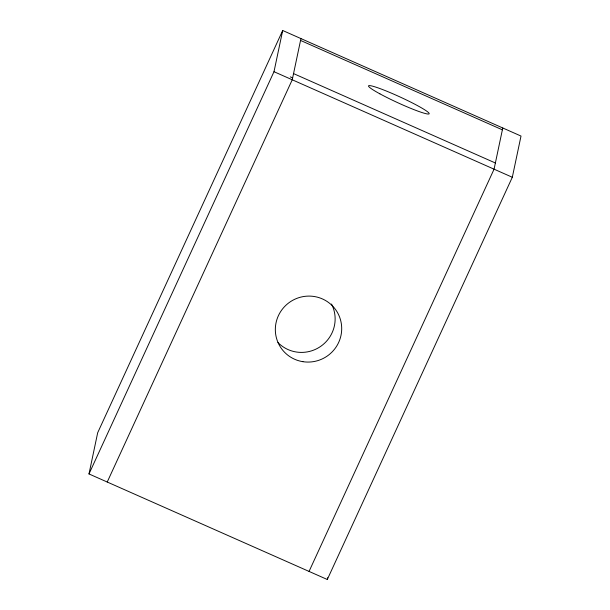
<?xml version="1.0" encoding="UTF-8"?>
<svg xmlns="http://www.w3.org/2000/svg" width="610" height="610" viewBox="0 0 610 610"><rect width="100%" height="100%" fill="white"/><g stroke="black" fill="none" stroke-linecap="round" stroke-linejoin="round"><path stroke-width="0.91" d="M88.991 473.947L97.684 432.742L282.697 30.5L521.009 136.053L512.316 177.258L327.303 579.5L88.991 473.947L273.997 71.698L282.697 30.5M300.943 38.582L292.243 79.78L107.23 482.022M327.303 579.5L327.684 577.67M502.77 127.978L494.07 169.176L309.056 571.417M300.547 40.435L502.381 129.831M293.547 73.596L495.373 162.992M290.276 76.875L292.632 77.927M273.997 71.698L512.316 177.258M331.535 304.039A33.352 32.826 -34.2 0 1 321.119 346.068A33.352 32.826 -34.2 0 1 277.931 342.53M302.918 361.684A33.352 32.826 -34.2 0 0 339.648 317.192A33.352 32.826 -34.2 0 0 282.994 308.378A33.352 32.826 -34.2 0 0 302.918 361.684M379.893 93.833A33.352 3.08 24.7 0 0 428.838 113.986A33.352 3.08 24.7 0 0 387.868 91.66A33.352 3.08 24.7 0 0 379.893 93.833"/></g></svg>
